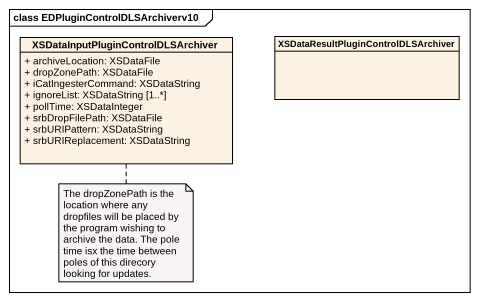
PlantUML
@startuml
mainframe class EDPluginControlDLSArchiverv10
hide circle
hide empty members
skinparam classAttributeIconSize 0
class "XSDataInputPluginControlDLSArchiver" as XSDataInputPluginControlDLSA {
  + archiveLocation: XSDataFile
  + dropZonePath: XSDataFile
  + iCatIngesterCommand: XSDataString
  + ignoreList: XSDataString [1..*]
  + pollTime: XSDataInteger
  + srbDropFilePath: XSDataFile
  + srbURIPattern: XSDataString
  + srbURIReplacement: XSDataString
}
class "XSDataResultPluginControlDLSArchiver" as XSDataResultPluginControlDLS
note bottom of XSDataInputPluginControlDLSA : The dropZonePath is the location where any dropfiles will be placed by the program wishing to archive the data. The pole time isx the time between poles of this direcory looking for updates.
@enduml
